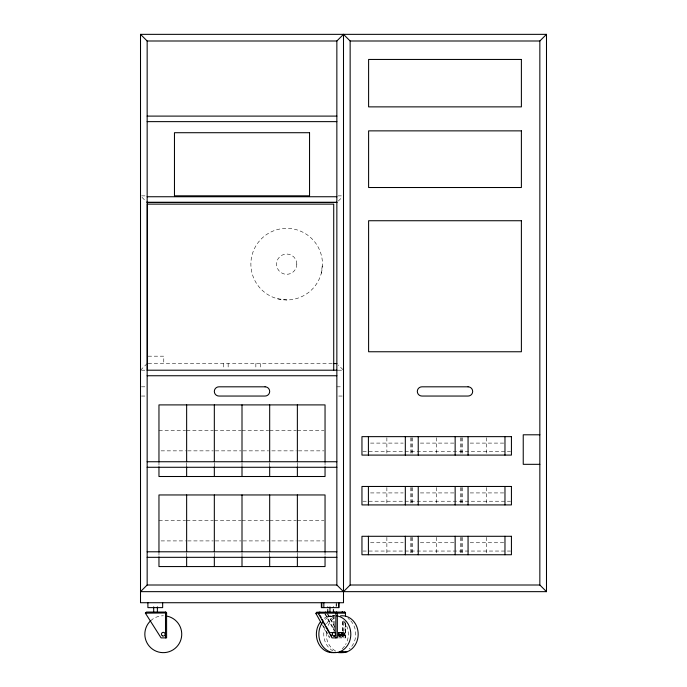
<?xml version="1.0" encoding="UTF-8"?>
<svg xmlns="http://www.w3.org/2000/svg" width="687" height="687" viewBox="0 0 687 687"><rect width="100%" height="100%" fill="white"/><g stroke="black" fill="none" stroke-linecap="round" stroke-linejoin="round"><path stroke-width="0.52" stroke-dasharray="3.44 2.58" d="M343.122 637.888L343.122 620.37M345.595 623.461L345.587 637.888L338.184 637.888M321.318 273.194A35.801 35.801 0 0 0 277.187 229.638A35.801 35.801 0 0 0 261.532 289.639A35.801 35.801 0 0 0 321.318 273.194L322.478 263.92M140.509 370.207L147.155 363.569M338.33 201.016L342.023 197.332M141.574 195.864L145.85 195.864M338.159 195.864L341.362 195.864M148.186 356.184L163.764 356.184L163.764 363.569M148.186 363.569L332.568 363.569M141.462 370.207L147.155 370.207M338.159 370.207L343.5 370.207L338.33 365.037M141.462 386.815L147.155 386.815M336.853 386.815L342.547 386.815M141.462 396.047L146.202 396.047M338.751 396.047L342.547 396.047M158.963 430.551L185.576 430.551M186.641 430.551L213.262 430.551M214.327 430.551L240.939 430.551M242.004 430.551L268.617 430.551M269.682 430.551L296.303 430.551M297.368 430.551L323.981 430.551M370.525 443.098L403.209 443.098M420.35 443.098L454.09 443.098M470.174 443.098L503.914 443.098M161.093 450.852L185.576 450.852M187.706 450.852L213.262 450.852M215.392 450.852L240.939 450.852M243.069 450.852L268.617 450.852M271.812 450.852L296.303 450.852M298.433 450.852L323.981 450.852M362.873 451.402L510.51 451.402M370.525 492.923L403.209 492.923M420.35 492.923L454.09 492.923M470.174 492.923L503.914 492.923M362.873 501.227L510.51 501.227M158.963 520.609L185.576 520.609M186.641 520.609L213.262 520.609M214.327 520.609L240.939 520.609M242.004 520.609L268.617 520.609M269.682 520.609L296.303 520.609M297.368 520.609L323.981 520.609M161.093 540.909L185.576 540.909M187.706 540.909L213.262 540.909M215.392 540.909L240.939 540.909M243.069 540.909L268.617 540.909M271.812 540.909L296.303 540.909M298.433 540.909L323.981 540.909M370.525 542.747L403.209 542.747M420.35 542.747L454.09 542.747M470.174 542.747L503.914 542.747M362.873 551.051L510.51 551.051M332.431 615.741L334.535 615.741M324.178 618.343A18.455 15.981 -90 0 1 327.321 616.686L335.325 616.686M337.978 632.349L343.122 632.349A1.846 1.597 90 0 1 344.719 634.195A1.846 1.597 90 0 1 343.122 636.042L337.995 636.042M338.013 632.444L341.697 632.444A1.846 1.597 -90 0 1 343.715 633.612A1.846 1.597 -90 0 1 342.701 635.947L336.252 635.947M337.643 634.195L344.719 634.195M277.642 298.802L286.917 299.961M141.986 197.332L147.155 202.485M327.768 613.757L335.007 626.75M338.107 632.315L341.207 637.888M327.218 613.757L334.973 627.678M338.588 634.178L340.649 637.888M325.303 613.757L335.119 631.387M324.745 613.757L334.569 631.387M323.354 625.823L329.554 636.961M322.28 624.895L329.511 637.888M486.516 437.688L486.516 453.317M486.516 487.512L486.516 503.142M486.516 537.337L486.516 552.966M462.566 437.688L462.566 454.356M462.566 487.512L462.566 504.181M462.566 537.337L462.566 554.005M461.604 437.671L461.604 453.042M461.604 487.495L461.604 502.867M461.604 537.32L461.604 552.692M460.642 437.688L460.642 454.356M460.642 487.512L460.642 504.181M460.642 537.337L460.642 554.005M436.692 437.688L436.692 453.317M436.692 487.512L436.692 503.142M436.692 537.337L436.692 552.966M412.741 437.688L412.741 454.356M412.741 487.512L412.741 504.181M412.741 537.337L412.741 554.005M411.779 437.671L411.779 453.042M411.779 487.495L411.779 502.867M411.779 537.32L411.779 552.692M410.817 437.688L410.817 454.356M410.817 487.512L410.817 504.181M410.817 537.337L410.817 554.005M386.867 437.688L386.867 453.317M386.867 487.512L386.867 503.142M386.867 537.337L386.867 552.966M345.449 623.461L345.449 637.888M345.046 621.4L345.046 637.888M342.976 621.4L342.976 637.888M342.573 621.4L342.573 637.888M336.578 602.722L336.578 606.647M336.115 603.701L336.115 606.647M334.861 615.217L334.861 629.644M333.35 615.217L333.35 629.644M325.045 461.741L325.045 466.353M325.045 551.79L325.045 556.41M297.368 462.66L297.368 466.19M297.368 552.709L297.368 556.238M269.682 462.66L269.682 466.19M269.682 552.709L269.682 556.238M260.459 363.569L260.459 369.262M255.847 363.569L255.847 369.262M242.004 462.66L242.004 466.19M242.004 552.709L242.004 556.238M228.161 363.569L228.161 369.262M223.55 363.569L223.55 369.262M214.327 462.66L214.327 466.19M214.327 552.709L214.327 556.238M186.641 462.66L186.641 466.19M186.641 552.709L186.641 556.238M158.963 461.741L158.963 466.353M158.963 551.79L158.963 556.41M338.442 635.295A1.846 1.597 90 0 0 340.237 635.947A1.846 1.597 -90 0 0 341.25 633.612A1.846 1.597 -90 0 0 339.232 632.444A1.846 1.597 90 0 0 338.433 633.122M330.567 632.641A1.846 1.597 -90 0 1 331.435 632.349A1.846 1.597 90 0 0 330.541 632.658M330.782 632.985A1.846 1.597 -90 0 1 331.538 632.426M339.06 634.195A1.846 1.597 90 0 1 340.658 632.349A1.846 1.597 90 0 1 342.255 634.195A1.846 1.597 90 0 1 340.658 636.042A1.846 1.597 -90 0 1 339.06 634.195A1.846 1.597 -90 0 1 340.658 632.349M341.783 632.89A1.846 1.597 -90 0 1 341.783 635.501M332.955 650.907A18.455 15.981 90 0 1 324.35 629.18M326.548 623.77A18.455 15.981 90 0 1 334.698 616.686M327.321 616.686A18.455 15.981 90 0 1 334.157 615.861M343.397 620.859A18.455 15.981 90 0 1 345.544 644.621M344.488 646.209A18.455 15.981 90 0 1 340.529 650.048M348.034 618.429A18.455 15.981 -90 0 1 349.468 619.554M350.782 620.859A18.455 15.981 -90 0 1 349.348 648.94M342.701 635.947A1.846 1.597 90 0 1 340.683 634.779A1.846 1.597 90 0 1 341.697 632.444M341.525 634.195A1.846 1.597 90 0 1 343.122 632.349A1.846 1.597 -90 0 0 341.525 634.195A1.846 1.597 -90 0 0 343.122 636.042M344.256 632.89A1.846 1.597 -90 0 1 344.256 635.501M335.428 650.907A18.455 15.981 90 0 1 326.437 631.13M328.111 625.479A18.455 15.981 90 0 1 334.028 618.343M325.209 619.451A18.455 15.981 -90 0 1 329.786 616.686A18.455 15.981 90 0 1 334.895 615.741M150.659 620.739A18.455 18.455 0 0 1 163.369 615.741M296.827 264.091L296.501 266.719A10.15 10.15 0 0 1 276.895 266.848L276.535 264.229A10.15 10.15 0 0 1 286.616 254.01A10.15 10.15 0 0 1 296.827 264.091M338.717 633.277A1.846 1.597 90 0 0 340.099 636.042A1.846 1.597 90 0 0 341.491 633.277A1.846 1.597 90 0 0 338.717 633.277M341.19 633.277A1.846 1.597 90 0 0 342.573 636.042A1.846 1.597 90 0 0 343.955 633.277A1.846 1.597 90 0 0 341.19 633.277"/><path stroke-width="1.03" d="M165.507 637.888L165.498 612.065L146.486 612.048L145.386 613.156L161.076 637.888L166.606 637.888L166.58 612.959L145.386 613.156M333.401 606.887L333.401 607.626M345.467 612.959L345.449 616.248M321.765 623.968L316.08 613.757L316.595 612.237L344.488 612.048A1.108 0.55 90 0 1 344.908 612.435M345.492 612.976L345.449 613.156A1.108 0.962 90 0 0 344.488 612.048M325.217 612.546L325.552 612.048M327.69 612.546L328.025 612.048M335.9 612.959L335.823 637.888M335.96 613.002L335.823 613.156A1.108 0.55 90 0 1 336.372 612.048A1.108 0.962 90 0 1 337.334 613.156L337.334 637.888L331.984 637.888L318.545 613.757L318.648 612.546L319.91 612.048M336.853 40.997L343.5 34.35L350.147 40.997L350.147 585.006L343.5 591.653L336.853 585.006L336.853 40.997L147.155 40.997L140.509 34.35L546.491 34.35L546.491 591.653L140.509 591.653L147.155 585.006L147.155 40.997M546.491 591.653L539.845 585.006L539.845 40.997L546.491 34.35M350.147 40.997L539.845 40.997M147.155 116.103L336.853 116.103M147.155 121.633L336.853 121.633M147.155 196.74L336.853 196.74M147.155 202.279L336.853 202.279M147.155 202.485L336.853 202.485M333.642 363.569L336.853 363.569M147.155 370.207L337.094 370.207M147.155 375.746L336.853 375.746M539.845 434.794L523.236 434.794L523.236 464.326L539.845 464.326M147.155 461.741L336.853 461.741M147.155 467.28L336.853 467.28M147.155 551.79L336.853 551.79M147.155 557.329L336.853 557.329M147.155 585.006L336.853 585.006M350.147 585.006L539.845 585.006M315.926 613.156L345.595 613.156M316.08 613.757L316.63 613.757M318.545 613.757L319.103 613.757L318.948 613.156M332.302 634.195A1.846 1.597 90 0 1 333.899 632.349L334.174 632.349M334.174 636.042L333.899 636.042A1.846 1.597 90 0 0 335.496 634.195A1.846 1.597 90 0 0 333.899 632.349M322.692 622.182A18.455 15.981 -90 0 0 321.55 644.483A18.455 15.981 -90 0 0 339.859 651.714L347.236 651.714A18.455 15.981 -90 0 0 357.824 630.314A18.455 15.981 -90 0 0 340.546 615.844M320.133 615.612L321.164 617.467M322.203 619.322L323.233 621.185M324.273 623.04L325.303 624.895M326.334 626.75L329.434 632.315M330.473 634.178L331.503 636.033M166.58 613.002L166.606 613.156A1.108 1.108 0 0 0 165.498 612.048L165.507 612.435M327.733 606.887L327.733 607.626M504.971 436.64L504.971 455.095M504.971 486.465L504.971 504.919M504.971 536.289L504.971 554.744M468.062 436.64L468.062 455.095M468.062 486.465L468.062 504.919M468.062 536.289L468.062 554.744M455.146 436.64L455.146 455.095M455.146 486.465L455.146 504.919M455.146 536.289L455.146 554.744M418.237 436.64L418.237 455.095M418.237 486.465L418.237 504.919M418.237 536.289L418.237 554.744M405.321 436.64L405.321 455.095M405.321 486.465L405.321 504.919M405.321 536.289L405.321 554.744M368.412 436.64L368.412 455.095M368.412 486.465L368.412 504.919M368.412 536.289L368.412 554.744M343.5 34.35L343.5 602.722L140.509 602.722L140.509 34.35M339.043 602.722L339.043 607.626L321.361 607.626L321.361 602.722M338.588 602.722L338.588 607.626M333.719 370.207L333.719 204.125L147.336 204.125L147.336 370.207M333.401 609.472L333.401 612.048M329.958 606.887L329.958 612.048M327.733 609.472L327.733 612.048M325.045 461.973L325.045 404.901L158.963 404.901L158.963 461.973M325.045 466.808L325.045 476.503L158.963 476.503L158.963 466.808M325.045 552.022L325.045 494.958L158.963 494.958L158.963 552.022M325.045 556.856L325.045 566.56L158.963 566.56L158.963 556.856M323.835 602.722L323.835 607.626M321.825 602.722L321.825 607.626M297.368 404.901L297.368 461.595M297.368 466.808L297.368 476.503M297.368 494.958L297.368 551.644M297.368 556.856L297.368 566.56M269.682 404.901L269.682 461.595M269.682 466.808L269.682 476.503M269.682 494.958L269.682 551.644M269.682 556.856L269.682 566.56M242.004 404.901L242.004 461.595M242.004 466.808L242.004 476.503M242.004 494.958L242.004 551.644M242.004 556.856L242.004 566.56M214.327 404.901L214.327 461.595M214.327 466.808L214.327 476.503M214.327 494.958L214.327 551.644M214.327 556.856L214.327 566.56M186.641 404.901L186.641 461.595M186.641 466.808L186.641 476.503M186.641 494.958L186.641 551.644M186.641 556.856L186.641 566.56M162.656 602.722L162.656 607.626L147.894 607.626L147.894 602.722M157.383 606.887L157.383 612.048M153.69 606.887L153.69 612.048M334.629 612.435A1.108 0.962 90 0 0 333.908 612.048A1.108 0.55 90 0 0 333.538 612.323M342.744 612.435A1.108 0.962 90 0 0 342.023 612.048A1.108 0.55 90 0 1 342.435 612.435M335.72 652.238A18.455 15.981 -90 0 1 318.622 643.642A18.455 15.981 -90 0 1 320.219 622.182M343.096 652.238A18.455 15.981 90 0 1 337.935 652.53M335.033 635.501A1.846 1.597 -90 0 1 332.774 635.501A1.846 1.597 -90 0 1 332.774 632.89A1.846 1.597 -90 0 1 335.033 632.89M336.621 615.861A18.455 15.981 90 0 1 350.722 632.289A18.455 15.981 90 0 1 339.859 651.714M347.236 651.714A18.455 15.981 90 0 1 340.4 652.53M167.336 616.196A18.455 18.455 0 0 1 180.14 641.718A18.455 18.455 0 0 1 152.591 649.232A18.455 18.455 0 0 1 150.659 620.739M521.39 59.451L368.601 59.451L368.601 106.871L521.39 106.871L521.39 59.451M521.39 130.865L368.601 130.865L368.601 187.517L521.39 187.517L521.39 130.865M309.545 132.711L174.464 132.711L174.464 195.821L309.545 195.821L309.545 132.711M521.39 220.733L368.601 220.733L368.601 351.753L521.39 351.753L521.39 220.733M265.07 386.815L218.938 386.815A4.611 4.611 0 0 0 214.327 391.427A4.611 4.611 0 0 0 218.938 396.047L265.07 396.047A4.611 4.611 0 0 0 269.682 391.427A4.611 4.611 0 0 0 265.07 386.815M468.062 386.815L421.93 386.815A4.611 4.611 0 0 0 417.318 391.427A4.611 4.611 0 0 0 421.93 396.047L468.062 396.047A4.611 4.611 0 0 0 472.673 391.427A4.611 4.611 0 0 0 468.062 386.815M511.429 436.64L361.955 436.64L361.955 455.095L511.429 455.095L511.429 436.64M511.429 486.465L361.955 486.465L361.955 504.919L511.429 504.919L511.429 486.465M511.429 536.289L361.955 536.289L361.955 554.744L511.429 554.744L511.429 536.289M162.364 635.793A1.846 1.846 0 0 0 165.138 634.195A1.846 1.846 0 0 0 162.364 632.598A1.846 1.846 0 0 0 162.364 635.793"/></g></svg>
